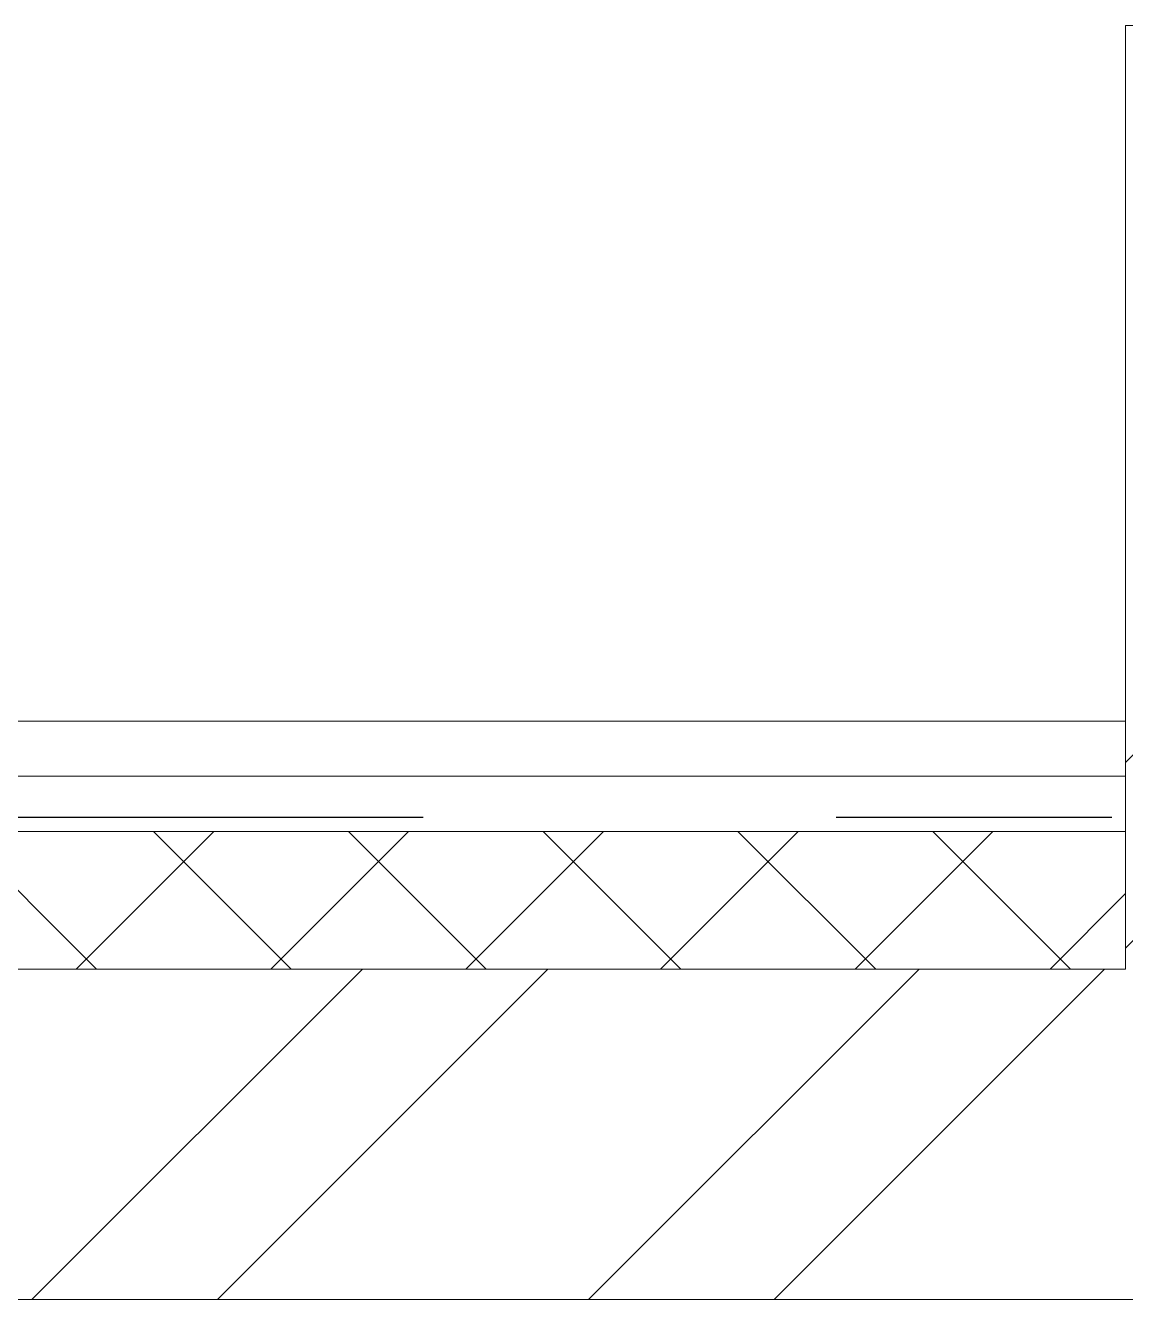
# Model space of a CAD drawing. Header units: inches. Extents: x -19662 to 10260, y -11808 to 5048.
# Drawn here: x -6044.9 to -5645.6, y -2439 to -1976.4 of the extents above; entities that cross this region are included whole.
import ezdxf

# ---------------------------------------------------------------- set-up
doc = ezdxf.new("R2010")
doc.units = ezdxf.units.IN
doc.header["$MEASUREMENT"] = 0
doc.linetypes.add('CONTI', pattern=[0])
doc.linetypes.add('GOST2.303 5', pattern=[24, 20, -1.5, 1, -1.5])
doc.layers.add('axis_dim', color=40, linetype='CONTI')
for name, color, linetype, lineweight in [('doors_windows', 4, 'Continuous', 5), ('furniture', 36, 'Continuous', 0), ('Wall2', 40, 'Continuous', 5)]:
    doc.layers.add(name, color=color, linetype=linetype, lineweight=lineweight)

# ---------------------------------------------------------------- blocks, each defined once
blk = doc.blocks.new('dsgdf')
at = {"color": 0}
blk.add_line((152149.2, 48329.05), (152149.2, 48301.55), dxfattribs=at)
at = {"color": 0, "lineweight": 0}
blk.add_line((152161.7, 48301.55), (152149.2, 48301.55), dxfattribs=at)

msp = doc.modelspace()

# ---------------------------------------------------------------- linework, layer by layer
at = {"layer": 'axis_dim', "linetype": 'GOST2.303 5', "lineweight": 25, "ltscale": 100}
msp.add_lwpolyline([(-3500.58, -2264), (-9250.59, -2264)], dxfattribs=at)
at = {"layer": 'furniture', "ltscale": 100}
for points in [[(-7765.57, -2229.01), (-5645.57, -2229.01)], [(-5645.57, -2229.01), (-5645.57, -2249.01)], [(-5645.57, -2249.01), (-7785.57, -2249.01)], [(-7785.57, -2249.01), (-5645.57, -2249.01)], [(-5645.57, -2249.01), (-5645.57, -2269.01)], [(-5645.57, -2269.01), (-7805.57, -2269.01)], [(-5645.57, -2269.01), (-7805.57, -2269.01)], [(-6019.11, -2319.01), (-6069.11, -2269.01)], [(-6026.52, -2319.01), (-5976.52, -2269.01)], [(-5948.4, -2319.01), (-5998.4, -2269.01)], [(-5955.81, -2319.01), (-5905.81, -2269.01)], [(-5877.69, -2319.01), (-5927.69, -2269.01)], [(-5885.1, -2319.01), (-5835.1, -2269.01)], [(-5806.98, -2319.01), (-5856.98, -2269.01)], [(-5814.39, -2319.01), (-5764.39, -2269.01)], [(-5736.26, -2319.01), (-5786.26, -2269.01)], [(-5743.68, -2319.01), (-5693.68, -2269.01)], [(-5665.55, -2319.01), (-5715.55, -2269.01)], [(-5645.57, -2319.01), (-5645.57, -2269.01)], [(-5672.97, -2319.01), (-5645.57, -2291.61)], [(-7855.57, -2319.01), (-5645.57, -2319.01)]]:
    msp.add_lwpolyline(points, dxfattribs=at)
at = {"layer": 'Wall2', "ltscale": 100}
for points in [[(-5645.57, -2319.01), (-5645.57, -1988.85)], [(-5645.57, -2244.05), (-5525.57, -2124.05)], [(-5645.57, -2311.4), (-5525.57, -2191.4)], [(-7855.57, -2319.01), (-5645.57, -2319.01)], [(-6042.57, -2439), (-5922.58, -2319.01)], [(-5975.22, -2439), (-5855.23, -2319.01)], [(-5840.51, -2439), (-5720.52, -2319.01)], [(-5773.16, -2439), (-5653.17, -2319.01)], [(-5645.57, -2319.01), (-5645.57, -2319)], [(-4925.59, -2439), (-7975.59, -2439)]]:
    msp.add_lwpolyline(points, dxfattribs=at)

# ---------------------------------------------------------------- block references
at = {"layer": 'doors_windows', "color": 0, "linetype": 'ByBlock', "lineweight": 9, "extrusion": (0, 0, -1), "zscale": -1, "rotation": 180}
msp.add_blockref('dsgdf', (157794.77, 46325.19), dxfattribs=at)

doc.saveas('drawing.dxf')
